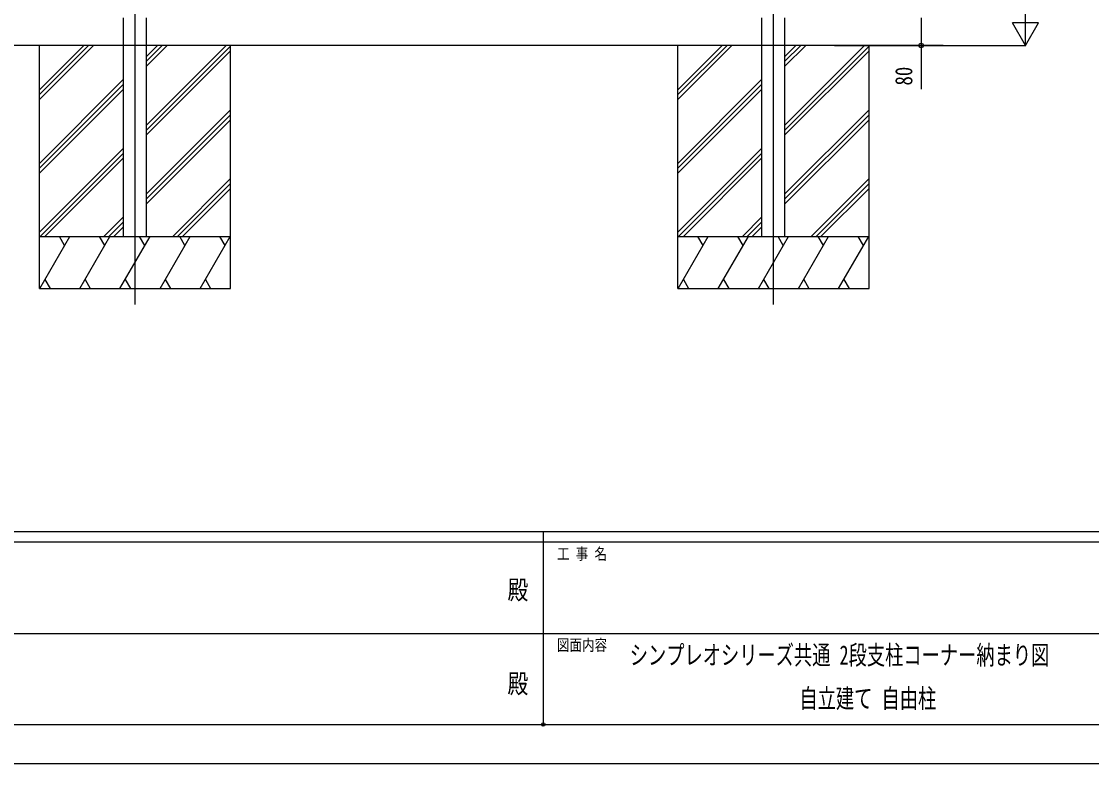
# Model space of a CAD drawing. Units: millimetres, scale not verified. Extents: x -6308 to 6308, y -4455 to 4455.
# Drawn here: x -1510 to 1570, y -4455 to -2318 of the extents above; entities that cross this region are included whole.
import ezdxf
from ezdxf.enums import TextEntityAlignment as Align

# ---------------------------------------------------------------- set-up
doc = ezdxf.new("R2010")
doc.units = ezdxf.units.MM
doc.header["$LTSCALE"] = 20
doc.header["$PDMODE"] = 32
doc.header["$PDSIZE"] = 10
for name, color, linetype in [('0-2_USER1', 3, 'Continuous'), ('0-3_YKK_12', 2, 'Continuous'), ('0-4_YKK_A1', 4, 'Continuous'), ('0-5_YKK_D', 6, 'Continuous'), ('0-6_YKK_ZWAK', 7, 'Continuous')]:
    doc.layers.add(name, color=color, linetype=linetype)
doc.styles.add('ＭＳ ゴシック', font='')
doc.styles.get('ＭＳ ゴシック').set_extended_font_data('MS Gothic')

msp = doc.modelspace()

# ---------------------------------------------------------------- linework, layer by layer
at = {"layer": '0-3_YKK_12'}
for p, q in [((-1182.57, -3133.21), (-1182.57, -434.22)), ((654.83, -3133.21), (654.83, -434.22))]:
    msp.add_line(p, q, dxfattribs=at)
at = {"layer": '0-4_YKK_A1'}
for p, q in [((-1215.57, -2387.5), (-1215.57, -2307.5)), ((-1149.57, -2387.5), (-1149.57, -2307.5)), ((621.83, -2387.5), (621.83, -2307.5)), ((687.83, -2387.5), (687.83, -2307.5)), ((1143.43, -2387.5), (-3594.53, -2387.5)), ((-1457.57, -2937.5), (-1457.57, -2387.5)), ((-1457.57, -2543.13), (-1301.94, -2387.5)), ((-1457.57, -2528.99), (-1316.08, -2387.5)), ((-1457.57, -2514.85), (-1330.22, -2387.5)), ((-1215.57, -2937.5), (-1215.57, -2387.5)), ((-1149.57, -2937.5), (-1149.57, -2387.5)), ((-1149.57, -2447.26), (-1089.81, -2387.5)), ((-1149.57, -2433.12), (-1103.95, -2387.5)), ((-1149.57, -2418.98), (-1118.09, -2387.5)), ((-1149.57, -2616.97), (-920.1, -2387.5)), ((-1149.57, -2631.11), (-907.57, -2389.11)), ((-907.57, -2937.5), (-907.57, -2387.5)), ((379.83, -2937.5), (379.83, -2387.5)), ((379.83, -2543.13), (535.46, -2387.5)), ((379.83, -2528.99), (521.32, -2387.5)), ((379.83, -2514.85), (507.18, -2387.5)), ((621.83, -2937.5), (621.83, -2387.5)), ((687.83, -2937.5), (687.83, -2387.5)), ((687.83, -2447.26), (747.59, -2387.5)), ((687.83, -2433.12), (733.45, -2387.5)), ((687.83, -2418.98), (719.31, -2387.5)), ((687.83, -2616.97), (917.3, -2387.5)), ((687.83, -2631.11), (929.83, -2389.11)), ((929.83, -2937.5), (929.83, -2387.5)), ((-1149.57, -2645.25), (-907.57, -2403.26)), ((687.83, -2645.25), (929.83, -2403.26)), ((-1457.57, -2726.98), (-1215.57, -2484.98)), ((379.83, -2726.98), (621.83, -2484.98)), ((-1457.57, -2741.12), (-1215.57, -2499.12)), ((-1457.57, -2755.26), (-1215.57, -2513.26)), ((379.83, -2741.12), (621.83, -2499.12)), ((379.83, -2755.26), (621.83, -2513.26)), ((-1149.57, -2814.96), (-907.57, -2572.96)), ((-1149.57, -2829.1), (-907.57, -2587.1)), ((687.83, -2814.96), (929.83, -2572.96)), ((687.83, -2829.1), (929.83, -2587.1)), ((-1149.57, -2843.24), (-907.57, -2601.24)), ((687.83, -2843.24), (929.83, -2601.24)), ((-1457.57, -2924.97), (-1215.57, -2682.97)), ((-1457.57, -2939.11), (-1215.57, -2697.11)), ((379.83, -2924.97), (621.83, -2682.97)), ((381.44, -2937.5), (621.83, -2697.11)), ((-1441.82, -2937.5), (-1215.57, -2711.25)), ((395.58, -2937.5), (621.83, -2711.25)), ((-1074.12, -2937.5), (-907.57, -2770.95)), ((763.28, -2937.5), (929.83, -2770.95)), ((-1059.98, -2937.5), (-907.57, -2785.09)), ((-1045.84, -2937.5), (-907.57, -2799.23)), ((777.42, -2937.5), (929.83, -2785.09)), ((791.56, -2937.5), (929.83, -2799.23)), ((-1272.11, -2937.5), (-1215.57, -2880.96)), ((-1257.97, -2937.5), (-1215.57, -2895.1)), ((565.29, -2937.5), (621.83, -2880.96)), ((579.43, -2937.5), (621.83, -2895.1)), ((-1243.83, -2937.5), (-1215.57, -2909.24)), ((593.57, -2937.5), (621.83, -2909.24)), ((-1457.57, -2937.5), (-907.57, -2937.5)), ((-1457.57, -2937.5), (-907.57, -2937.5)), ((-1457.57, -3087.5), (-1457.57, -2937.5)), ((-1456.81, -3087.5), (-1370.21, -2937.5)), ((-1385.21, -2963.48), (-1400.21, -2937.5)), ((-1341.34, -3087.5), (-1254.74, -2937.5)), ((-1269.74, -2963.48), (-1284.74, -2937.5)), ((-1225.87, -3087.5), (-1139.27, -2937.5)), ((-1154.27, -2963.48), (-1169.27, -2937.5)), ((-1110.4, -3087.5), (-1023.8, -2937.5)), ((-1038.8, -2963.48), (-1053.8, -2937.5)), ((-994.93, -3087.5), (-908.33, -2937.5)), ((-923.33, -2963.48), (-938.33, -2937.5)), ((379.83, -2937.5), (929.83, -2937.5)), ((379.83, -2937.5), (929.83, -2937.5)), ((379.83, -3087.5), (379.83, -2937.5)), ((380.59, -3087.5), (467.19, -2937.5)), ((452.19, -2963.48), (437.19, -2937.5)), ((496.06, -3087.5), (582.66, -2937.5)), ((567.66, -2963.48), (552.66, -2937.5)), ((611.53, -3087.5), (698.13, -2937.5)), ((683.13, -2963.48), (668.13, -2937.5)), ((727, -3087.5), (813.6, -2937.5)), ((798.6, -2963.48), (783.6, -2937.5)), ((842.47, -3087.5), (929.07, -2937.5)), ((914.07, -2963.48), (899.07, -2937.5)), ((-1441.81, -3061.52), (-1426.81, -3087.5)), ((-1326.34, -3061.52), (-1311.34, -3087.5)), ((-1210.87, -3061.52), (-1195.87, -3087.5)), ((-1095.4, -3061.52), (-1080.4, -3087.5)), ((-979.93, -3061.52), (-964.93, -3087.5)), ((395.59, -3061.52), (410.59, -3087.5)), ((511.06, -3061.52), (526.06, -3087.5)), ((626.53, -3061.52), (641.53, -3087.5)), ((742, -3061.52), (757, -3087.5)), ((857.47, -3061.52), (872.47, -3087.5))]:
    msp.add_line(p, q, dxfattribs=at)
for points in [[(-1457.57, -3087.5), (-907.57, -3087.5), (-907.57, -2937.5)], [(379.83, -3087.5), (929.83, -3087.5), (929.83, -2937.5)]]:
    msp.add_lwpolyline(points, dxfattribs=at)
at = {"layer": '0-5_YKK_D'}
for p, q in [((1379.83, -2387.5), (1379.83, -2257.6)), ((1379.83, -2387.5), (1342.33, -2322.55)), ((1417.33, -2322.55), (1342.33, -2322.55)), ((1379.83, -2387.5), (1417.33, -2322.55)), ((830.43, -2387.5), (1080.83, -2387.5)), ((830.43, -2387.5), (1380.83, -2387.5))]:
    msp.add_line(p, q, dxfattribs=at)
msp.add_lwpolyline([(1079.83, -2307.5), (1079.83, -2387.5), (1079.83, -2513.2)], dxfattribs=at)
msp.add_circle((1079.83, -2387.5), 6.38, dxfattribs=at)
at = {"layer": '0-6_YKK_ZWAK'}
for p, q in [((5842.53, -3787.5), (-5857.47, -3787.5)), ((-7.47, -3787.5), (-7.47, -4342.5)), ((-7.47, -3817.5), (-1957.47, -3817.5)), ((1942.53, -3817.5), (-7.47, -3817.5)), ((-1946.22, -4080), (-7.47, -4080)), ((-7.47, -4080), (1942.53, -4080)), ((-1957.47, -4342.5), (-7.47, -4342.5)), ((-7.47, -4342.5), (1942.53, -4342.5))]:
    msp.add_line(p, q, dxfattribs=at)
msp.add_lwpolyline([(-6307.5, -4455), (6307.5, -4455), (6307.5, 4455), (-6307.5, 4455)], close=True, dxfattribs=at)
msp.add_point((-7.47, -4342.5), dxfattribs=at)

# ---------------------------------------------------------------- texts
at = {"layer": '0-2_USER1', "style": 'ＭＳ ゴシック', "width": 0.7}
for s, p in [('シンプレオシリーズ共通 2段支柱コーナー納まり図', (241.28, -4186.25)), ('自立建て 自由柱', (729.53, -4311.25))]:
    msp.add_text(s, height=54.99, dxfattribs=at).set_placement(p, align=Align.BOTTOM_LEFT)
at = {"layer": '0-5_YKK_D', "style": 'ＭＳ ゴシック', "width": 0.8}
msp.add_text('80', height=49.49, rotation=90, dxfattribs=at).set_placement((1069.33, -2502.7), align=Align.BOTTOM_LEFT)
at = {"layer": '0-6_YKK_ZWAK', "style": 'ＭＳ ゴシック', "width": 0.8}
for s, height, p in [('工 事 名', 32.99, (31.9, -3877.5)), ('殿', 54.99, (-110.5, -3998.75)), ('図面内容', 32.99, (31.9, -4140)), ('殿', 54.99, (-110.5, -4268.75))]:
    msp.add_text(s, height=height, dxfattribs=at).set_placement(p, align=Align.BOTTOM_LEFT)

doc.saveas('drawing.dxf')
